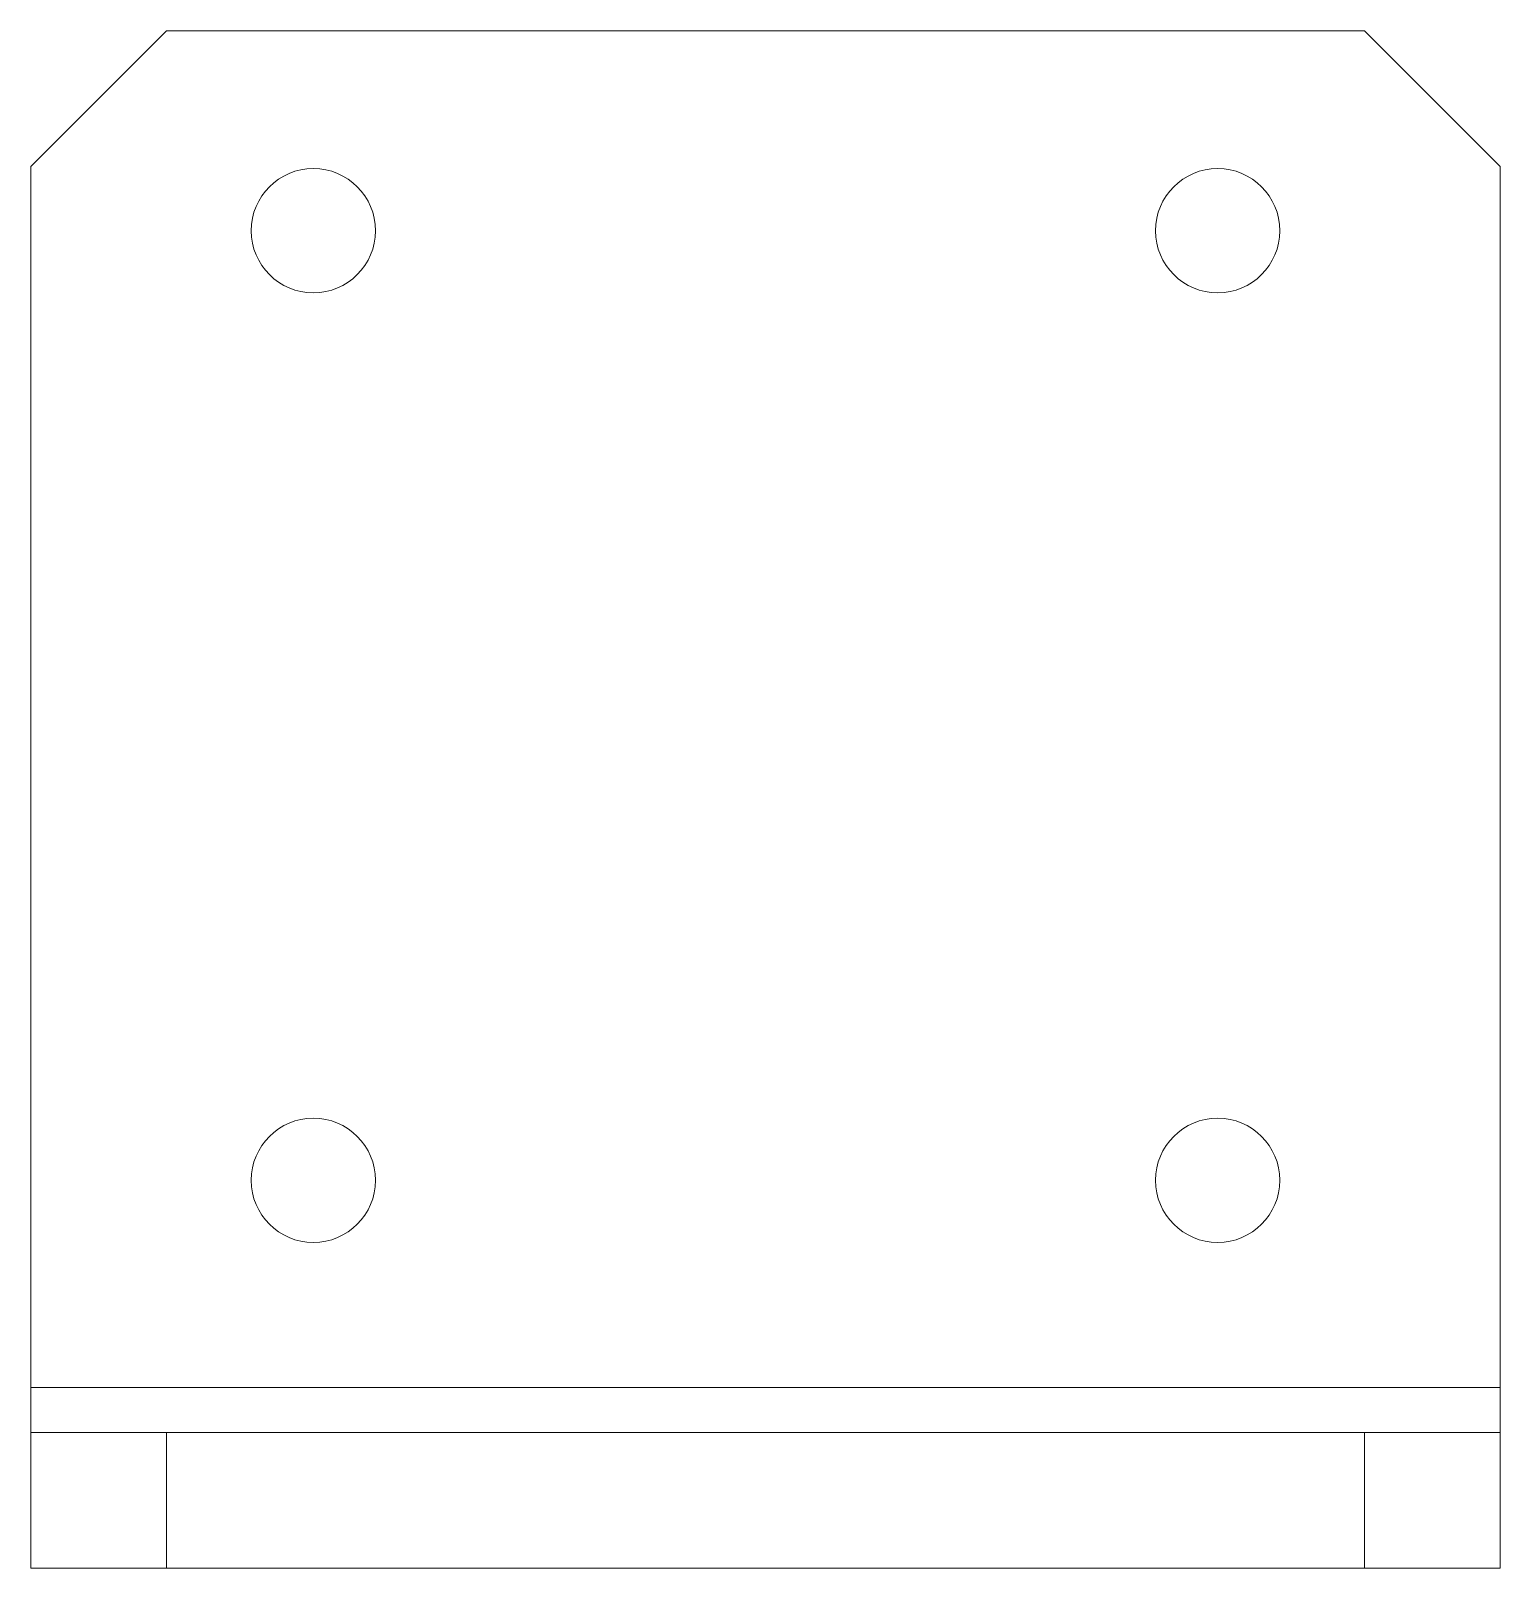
# Model space of a CAD drawing. Header units: millimetres. Extents: x -29 to 36, y -6 to 62.
import ezdxf

# ---------------------------------------------------------------- set-up
doc = ezdxf.new("R2010")
doc.units = ezdxf.units.MM

msp = doc.modelspace()

# ---------------------------------------------------------------- linework, layer by layer
at = {"color": 7, "linetype": 'Continuous', "lineweight": 15}
for p, q in [((-22.953, 62), (-28.953, 56)), ((-22.953, 62), (30.047, 62)), ((36.047, 56), (30.047, 62)), ((-28.953, 56), (-28.953, -6)), ((36.047, 56), (36.047, -6)), ((-28.953, 2), (36.047, 2)), ((36.047, 0), (-28.953, 0)), ((-22.953, 0), (-22.953, -6)), ((30.047, -6), (30.047, 0)), ((36.047, -6), (-28.953, -6))]:
    msp.add_line(p, q, dxfattribs=at)
for centre in [(-16.453, 53.157), (23.547, 53.157), (-16.453, 11.157), (23.547, 11.157)]:
    msp.add_circle(centre, 2.75, dxfattribs=at)

doc.saveas('drawing.dxf')
